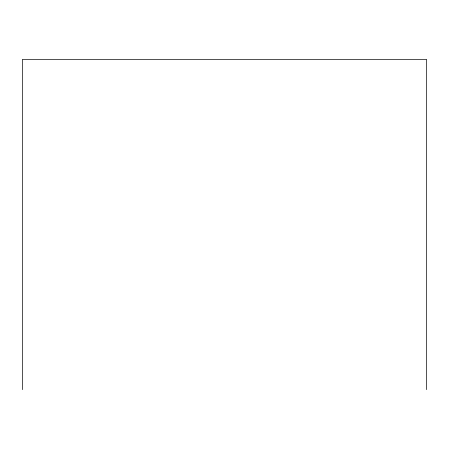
<?xml version="1.0" encoding="UTF-8"?>
<svg xmlns="http://www.w3.org/2000/svg" width="449" height="449" viewBox="0 0 449 449"><rect width="100%" height="100%" fill="white"/><g stroke="black" fill="none" stroke-linecap="round" stroke-linejoin="round"><path stroke-width="0.67" d="M426.55 389.642L426.55 59.358L22.45 59.358L22.45 389.642"/></g></svg>
